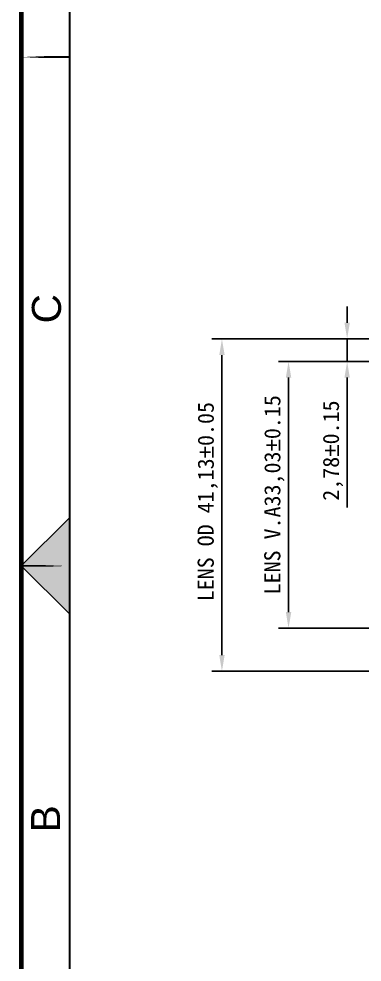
# Model space of a CAD drawing. Header units: millimetres. Extents: x -211 to 1637, y 270 to 770.
# Drawn here: x 1160.9 to 1203.4, y 492.9 to 609.7 of the extents above; entities that cross this region are included whole.
import ezdxf

# ---------------------------------------------------------------- set-up
doc = ezdxf.new("R2010")
doc.units = ezdxf.units.MM
doc.layers.add('DIM', color=4, linetype='Continuous')
doc.layers.add('鑫视界图框', color=3, linetype='Continuous')
doc.styles.get("Standard").update_dxf_attribs({"font": 'txt', "bigfont": 'gbcbig.shx'})
doc.styles.add('黑体', font='simhei.ttf')
doc.dimstyles.new('HJ', dxfattribs={"dimtxt": 2, "dimasz": 2, "dimexe": 1.25, "dimexo": 0.625, "dimtad": 1, "dimtxsty": '黑体', "dimcen": 2, "dimclrd": 4, "dimclre": 4, "dimclrt": 4, "dimadec": 0, "dimazin": 0, "dimtfac": 1, "dimtmove": 0, "dimatfit": 3, "dimfxl": 1, "dimarcsym": 0})

# ---------------------------------------------------------------- blocks, each defined once
blk = doc.blocks.new('*D95')
at = {"layer": 'DIM', "color": 4, "lineweight": -2}
for p, q in [((1232.1, 567.28), (1193.02, 567.28)), ((1194.27, 565.28), (1194.27, 536.25)), ((1232.1, 534.25), (1193.02, 534.25))]:
    blk.add_line(p, q, dxfattribs=at)
at = {"layer": 'DIM', "color": 4}
for points in [[(1193.94, 565.28), (1194.61, 565.28), (1194.27, 567.28)], [(1193.94, 536.25), (1194.61, 536.25), (1194.27, 534.25)]]:
    blk.add_solid(points, dxfattribs=at)
at = {"layer": 'DIM', "color": 4, "insert": (1192.52, 550.77), "char_height": 2, "attachment_point": 5, "rotation": 90, "style": '黑体'}
blk.add_mtext('LENS V.A33,03{\\fArial|b0|i0|c134|p34;%%P}0.15', dxfattribs=at)
blk = doc.blocks.new('*D96')
at = {"layer": 'DIM', "color": 4, "lineweight": -2}
for p, q in [((1241.08, 570.06), (1184.77, 570.06)), ((1186.02, 568.06), (1186.02, 530.93)), ((1241.08, 528.93), (1184.77, 528.93))]:
    blk.add_line(p, q, dxfattribs=at)
at = {"layer": 'DIM', "color": 4}
for points in [[(1185.69, 568.06), (1186.36, 568.06), (1186.02, 570.06)], [(1185.69, 530.93), (1186.36, 530.93), (1186.02, 528.93)]]:
    blk.add_solid(points, dxfattribs=at)
at = {"layer": 'DIM', "color": 4, "insert": (1184.27, 549.92), "char_height": 2, "attachment_point": 5, "rotation": 90, "style": '黑体'}
blk.add_mtext('LENS OD 41,13{\\A0;\\fArial|b0|i0|c134|p34;%%P\\fSimHei|b0|i0|c134|p49;0.05}', dxfattribs=at)
blk = doc.blocks.new('*D97')
at = {"layer": 'DIM', "color": 4, "lineweight": -2}
for p, q in [((1201.53, 572.06), (1201.53, 574.06)), ((1241.08, 570.06), (1200.28, 570.06)), ((1201.53, 570.06), (1201.53, 567.28)), ((1232.1, 567.28), (1200.28, 567.28)), ((1201.53, 565.28), (1201.53, 549.21))]:
    blk.add_line(p, q, dxfattribs=at)
at = {"layer": 'DIM', "color": 4}
for points in [[(1201.2, 572.06), (1201.86, 572.06), (1201.53, 570.06)], [(1201.2, 565.28), (1201.86, 565.28), (1201.53, 567.28)]]:
    blk.add_solid(points, dxfattribs=at)
at = {"layer": 'DIM', "color": 4, "insert": (1199.78, 556.24), "char_height": 2, "attachment_point": 5, "rotation": 90, "style": '黑体'}
blk.add_mtext('2,78{\\fArial|b0|i0|c134|p34;%%P}0.15', dxfattribs=at)

msp = doc.modelspace()

# ---------------------------------------------------------------- hatches: boundary and pattern name
msp.add_hatch(color=3).paths.add_polyline_path([(1167.16213, 547.97258), (1161.16213, 541.97258), (1167.16213, 535.97258)])

# ---------------------------------------------------------------- linework, layer by layer
at = {"color": 3}
msp.add_lwpolyline([(1167.16213, 547.97258), (1161.16213, 541.97258), (1167.16213, 535.97258)], close=True, dxfattribs=at)
at = {"layer": '鑫视界图框', "color": 3}
for points, const_width in [([(1517.56213, 415.97258), (1161.16213, 415.97258), (1161.16213, 667.97258), (1517.56213, 667.97258)], 0.6), ([(1511.56213, 421.97258), (1167.16213, 421.97258), (1167.16213, 661.97258), (1511.56213, 661.97258)], 0.24), ([(1161.16213, 604.97277), (1167.10213, 604.97277), (1167.10213, 604.97277), (1161.16213, 604.97277)], 0.24), ([(1167.10213, 541.97258), (1161.16213, 541.97258), (1161.16213, 541.97258), (1167.10213, 541.97258)], 0.24)]:
    msp.add_lwpolyline(points, close=True, dxfattribs=dict(at, const_width=const_width))

# ---------------------------------------------------------------- texts
at = {"layer": '鑫视界图框', "color": 3, "char_height": 3.6, "width": 15.2891598, "attachment_point": 1, "rotation": 90}
for s, insert in [('{\\fArial|b0|i0|c0|p34;C}', (1162.47883, 571.98189)), ('{\\fArial|b0|i0|c0|p34;B}', (1162.36982, 508.98182))]:
    msp.add_mtext(s, dxfattribs=dict(at, insert=insert))

# ---------------------------------------------------------------- dimensions: what is measured, and where the dimension line sits
at = {"layer": 'DIM'}
for base, p1, p2, angle, text, picture, middle in [((1201.53157, 567.28427), (1241.7095, 570.06168), (1232.7245, 567.28427), 90, '<>{\\fArial|b0|i0|c134|p34;%%P}0.15', '*D97', (1201.53157, 556.23525)), ((1186.02302, 528.92685), (1241.7095, 570.06168), (1241.7095, 528.92685), 270, 'LENS OD <>{\\A0;\\fArial|b0|i0|c134|p34;%%P\\fSimHei|b0|i0|c134|p49;0.05}', '*D96', (1186.02302, 549.91883)), ((1194.27261, 534.25427), (1232.7245, 567.28427), (1232.7245, 534.25427), 270, 'LENS V.A<>{\\fArial|b0|i0|c134|p34;%%P}0.15', '*D95', (1194.27261, 550.76927))]:
    dim = msp.add_linear_dim(base=base, p1=p1, p2=p2, angle=angle, text=text, dimstyle='HJ', dxfattribs=at)
    dim.commit()
    dim.dimension.update_dxf_attribs({"geometry": picture, "text_midpoint": middle, "dimtype": 160})

doc.saveas('drawing.dxf')
